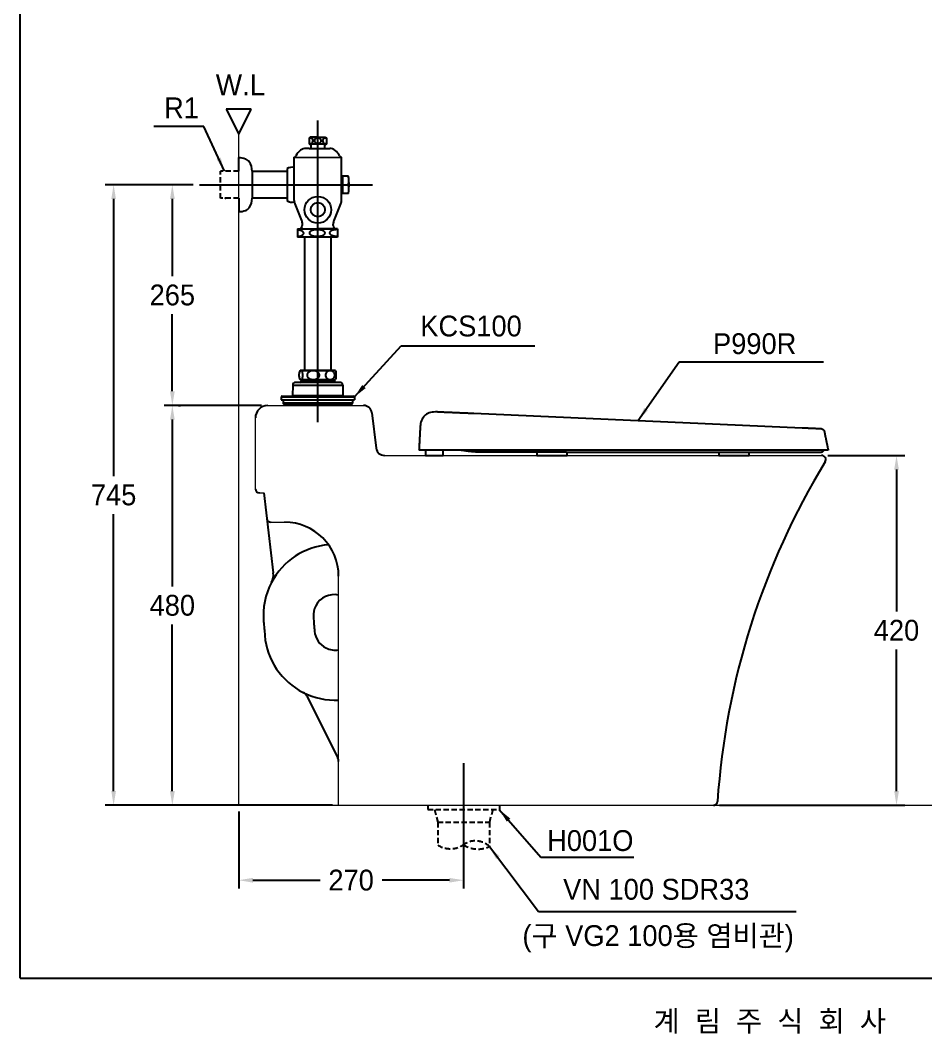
# Model space of a CAD drawing. Header units: millimetres. Extents: x 0 to 1800, y -67 to 2530.
# Drawn here: x 0 to 1087, y -67 to 1150 of the extents above; entities that cross this region are included whole.
import ezdxf
from ezdxf.enums import TextEntityAlignment as Align
from ezdxf.lldxf.tags import DXFTag

# ---------------------------------------------------------------- set-up
doc = ezdxf.new("R2010")
doc.units = ezdxf.units.MM
doc.linetypes.add('DASHED2', pattern=[9.525, 6.35, -3.175])
for name, color, linetype in [('TEXT', 7, 'Continuous'), ('내부선 및 부속', 4, 'Continuous'), ('도각라인', 7, 'Continuous'), ('외형선', 3, 'Continuous'), ('점선', 6, 'DASHED2'), ('중심선', 1, 'DASHED'), ('치수선', 7, 'Continuous')]:
    doc.layers.add(name, color=color, linetype=linetype)
doc.styles.add('____', font='')
doc.styles.add('타이틀', font='H2GTRM.TTF', dxfattribs={"height": 25})
doc.styles.get('____').set_extended_font_data('굴림')
tags = doc.linetypes.add('DASHDOT', pattern=[70, 31, -13, 13, -13]).pattern_tags.tags
tags[10:11] = [DXFTag(74, 4), DXFTag(75, 0), DXFTag(340, '0'), DXFTag(46, 0.0), DXFTag(50, 0.0), DXFTag(44, 0.0), DXFTag(45, 0.0)]
tags[8:9] = [DXFTag(74, 4), DXFTag(75, 0), DXFTag(340, '0'), DXFTag(46, 0.0), DXFTag(50, 0.0), DXFTag(44, 0.0), DXFTag(45, 0.0)]
tags[6:7] = [DXFTag(74, 4), DXFTag(75, 0), DXFTag(340, '0'), DXFTag(46, 0.0), DXFTag(50, 0.0), DXFTag(44, 0.0), DXFTag(45, 0.0)]
tags[4:5] = [DXFTag(74, 4), DXFTag(75, 0), DXFTag(340, '0'), DXFTag(46, 0.0), DXFTag(50, 0.0), DXFTag(44, 0.0), DXFTag(45, 0.0)]
tags = doc.linetypes.add('DASHED', pattern=[25.72, 12.86, -12.86]).pattern_tags.tags
tags[6:7] = [DXFTag(74, 4), DXFTag(75, 0), DXFTag(340, '0'), DXFTag(46, 0.0), DXFTag(50, 0.0), DXFTag(44, 0.0), DXFTag(45, 0.0)]
tags[4:5] = [DXFTag(74, 4), DXFTag(75, 0), DXFTag(340, '0'), DXFTag(46, 0.0), DXFTag(50, 0.0), DXFTag(44, 0.0), DXFTag(45, 0.0)]
doc.dimstyles.new('MSADIM', dxfattribs={"dimtxt": 33, "dimasz": 17, "dimexe": 10, "dimexo": 7.5, "dimgap": 10, "dimtad": 0, "dimtih": 1, "dimtoh": 1, "dimdec": 0, "dimzin": 1, "dimdsep": 46, "dimtxsty": '____', "dimcen": 11.25, "dimadec": 0, "dimazin": 0, "dimtfac": 1, "dimtdec": 0, "dimtix": 1, "dimtmove": 0, "dimatfit": 3, "dimfxl": 1, "dimtolj": 1, "dimtzin": 1, "dimarcsym": 0})

# ---------------------------------------------------------------- blocks, each defined once
blk = doc.blocks.new('*D5')
at = {"layer": '치수선', "color": 0, "linetype": 'Continuous', "lineweight": -2, "transparency": 16777216}
for p, q in [((289.8, 687.3), (172.6, 687.3)), ((182.6, 670.3), (182.6, 470.1)), ((182.6, 224.3), (182.6, 424.5)), ((374.8, 207.3), (172.6, 207.3))]:
    blk.add_line(p, q, dxfattribs=at)
at = {"layer": '치수선', "color": 0, "linetype": 'Continuous', "transparency": 16777216}
for points in [[(179.8, 670.3), (185.5, 670.3), (182.6, 687.3)], [(179.8, 224.3), (185.5, 224.3), (182.6, 207.3)]]:
    blk.add_solid(points, dxfattribs=at)
at = {"layer": '치수선', "color": 0, "linetype": 'Continuous', "transparency": 16777216, "insert": (182.6, 447.3), "char_height": 25, "attachment_point": 5, "style": '____'}
blk.add_mtext('\\A1;480', dxfattribs=at)
blk = doc.blocks.new('*D6')
at = {"layer": '치수선', "color": 0, "linetype": 'Continuous', "lineweight": -2, "transparency": 16777216}
for p, q in [((969.8, 627.3), (1062.2, 627.3)), ((1052.2, 610.3), (1052.2, 440.1)), ((1052.2, 224.3), (1052.2, 394.5)), ((839.8, 207.3), (1062.2, 207.3))]:
    blk.add_line(p, q, dxfattribs=at)
at = {"layer": '치수선', "color": 0, "linetype": 'Continuous', "transparency": 16777216}
for points in [[(1049.4, 610.3), (1055.1, 610.3), (1052.2, 627.3)], [(1049.4, 224.3), (1055.1, 224.3), (1052.2, 207.3)]]:
    blk.add_solid(points, dxfattribs=at)
at = {"layer": '치수선', "color": 0, "linetype": 'Continuous', "transparency": 16777216, "insert": (1052.2, 417.3), "char_height": 25, "attachment_point": 5, "style": '____'}
blk.add_mtext('\\A1;420', dxfattribs=at)
blk = doc.blocks.new('*D8')
at = {"layer": '치수선', "color": 0, "linetype": 'Continuous', "lineweight": -2, "transparency": 16777216}
for p, q in [((262.3, 199.8), (262.3, 107.4)), ((532.3, 169.8), (532.3, 107.4)), ((279.3, 117.4), (360, 117.4)), ((515.3, 117.4), (434.6, 117.4))]:
    blk.add_line(p, q, dxfattribs=at)
at = {"layer": '치수선', "color": 0, "linetype": 'Continuous', "transparency": 16777216}
for points in [[(279.3, 120.2), (279.3, 114.5), (262.3, 117.4)], [(515.3, 120.2), (515.3, 114.5), (532.3, 117.4)]]:
    blk.add_solid(points, dxfattribs=at)
at = {"layer": '치수선', "color": 0, "linetype": 'Continuous', "transparency": 16777216, "insert": (397.3, 117.4), "char_height": 25, "attachment_point": 5, "style": '____'}
blk.add_mtext('\\A1;270', dxfattribs=at)
blk = doc.blocks.new('*D12')
at = {"layer": '치수선', "color": 0, "linetype": 'Continuous', "lineweight": -2, "transparency": 16777216}
for p, q in [((207.8, 952.3), (172.6, 952.3)), ((182.6, 935.3), (182.6, 842.6)), ((182.6, 704.3), (182.6, 797)), ((190.1, 687.3), (192.6, 687.3))]:
    blk.add_line(p, q, dxfattribs=at)
at = {"layer": '치수선', "color": 0, "linetype": 'Continuous', "transparency": 16777216}
for points in [[(179.8, 935.3), (185.5, 935.3), (182.6, 952.3)], [(179.8, 704.3), (185.5, 704.3), (182.6, 687.3)]]:
    blk.add_solid(points, dxfattribs=at)
at = {"layer": '치수선', "color": 0, "linetype": 'Continuous', "transparency": 16777216, "insert": (182.6, 819.8), "char_height": 25, "attachment_point": 5, "style": '____'}
blk.add_mtext('\\A1;265', dxfattribs=at)
blk = doc.blocks.new('*D13')
at = {"layer": '치수선', "color": 0, "linetype": 'Continuous', "lineweight": -2, "transparency": 16777216}
for p, q in [((175.1, 952.3), (102.1, 952.3)), ((112.1, 935.3), (112.1, 602.6)), ((112.1, 224.3), (112.1, 556.9)), ((175.1, 207.3), (102.1, 207.3))]:
    blk.add_line(p, q, dxfattribs=at)
at = {"layer": '치수선', "color": 0, "linetype": 'Continuous', "transparency": 16777216}
for points in [[(109.3, 935.3), (114.9, 935.3), (112.1, 952.3)], [(109.3, 224.3), (114.9, 224.3), (112.1, 207.3)]]:
    blk.add_solid(points, dxfattribs=at)
at = {"layer": '치수선', "color": 0, "linetype": 'Continuous', "transparency": 16777216, "insert": (112.1, 579.8), "char_height": 25, "attachment_point": 5, "style": '____'}
blk.add_mtext('\\A1;745', dxfattribs=at)

msp = doc.modelspace()

# ---------------------------------------------------------------- linework, layer by layer
at = {"layer": '내부선 및 부속', "linetype": 'Continuous'}
for p, q in [((348.3, 1009.3), (346.9, 1008.5)), ((346.9, 1008.5), (346.9, 1001.4)), ((346.9, 1001.4), (347.7, 1000.8)), ((346.9, 1001.4), (348.4, 1000.3)), ((346.9, 1001.4), (367.7, 1001.4)), ((357.3, 1009.3), (348.3, 1009.3)), ((349.8, 1009.3), (366.3, 1009.3)), ((367.7, 1001.4), (366.1, 1000.3)), ((366.3, 1009.3), (367.7, 1008.5)), ((367.7, 1001.4), (366.8, 1000.8)), ((367.7, 1008.5), (367.7, 1001.4)), ((347, 995.8), (342.8, 995.8)), ((347, 995.8), (367.6, 995.8)), ((367.6, 995.8), (371.7, 995.8)), ((328.8, 985.3), (385.8, 985.1)), ((328.8, 933.3), (328.8, 985.3)), ((385.8, 985.1), (385.6, 985.3)), ((385.8, 933.3), (385.8, 985.3)), ((278.3, 968.5), (278.3, 936)), ((278.3, 968.5), (320.3, 968.5)), ((320.3, 971.3), (320.3, 952.3)), ((387, 962.7), (386.4, 961.5)), ((387, 962.7), (387, 941.9)), ((394, 962.7), (387, 962.7)), ((320.3, 952.3), (320.3, 933.3)), ((394.8, 953), (392.8, 953)), ((392.8, 953), (392.8, 951.5)), ((394.8, 951.5), (392.8, 951.5)), ((387, 941.9), (386.4, 943.1)), ((394, 941.9), (387, 941.9)), ((320.3, 936), (278.3, 936)), ((329.1, 931.4), (337.9, 909.4)), ((385.4, 931.4), (376.6, 909.4)), ((337.3, 900.3), (338.4, 902.2)), ((338.8, 903.7), (338.8, 905)), ((375.8, 903.7), (375.8, 905)), ((375.8, 903.4), (375.8, 903.8)), ((377.3, 900.3), (376, 902.4)), ((332.8, 899.3), (332.8, 889.3)), ((332.8, 899.3), (356.8, 899.3)), ((380.8, 889.3), (332.8, 889.3)), ((336.9, 899.3), (337, 899.3)), ((337.3, 899.3), (337.3, 900.3)), ((341.4, 889.3), (341.4, 729.5)), ((380.8, 899.3), (356.8, 899.3)), ((357, 899.3), (377.6, 899.3)), ((373.1, 889.3), (373.1, 729.5)), ((377.2, 899.3), (377, 899.3)), ((377.2, 899.3), (377.6, 899.3)), ((377.3, 899.3), (377.3, 900.3)), ((380.8, 899.3), (380.8, 889.3)), ((939, 660.2), (544.5, 677.6)), ((970.1, 633.8), (546.5, 633.8)), ((486.8, 627.3), (507.8, 627.3)), ((620.2, 627.3), (656.7, 627.3)), ((655.9, 631.3), (930.3, 631.3)), ((838.8, 627.3), (875.3, 627.3))]:
    msp.add_line(p, q, dxfattribs=at)
at = {"layer": '내부선 및 부속'}
for p, q in [((336.1, 729.2), (336.4, 729.2)), ((336.1, 718.3), (336.4, 718.3)), ((336.6, 729.5), (377.9, 729.5)), ((336.6, 718), (377.9, 718)), ((337.3, 718), (337.3, 716)), ((337.6, 729.2), (349.6, 729.2)), ((337.6, 718.3), (349.6, 718.3)), ((354.1, 729.2), (370.5, 729.2)), ((354.1, 718.3), (370.5, 718.3)), ((373.8, 729.2), (378.4, 729.2)), ((373.8, 718.3), (378.4, 718.3)), ((377.3, 718), (377.3, 716)), ((327.2, 711.5), (327.1, 699)), ((327.2, 711.5), (387.3, 711.5)), ((383.8, 715), (330.7, 715)), ((377.3, 716), (337.3, 716)), ((387.3, 711.5), (387.5, 699)), ((313.3, 697.5), (313.3, 694)), ((313.3, 697.5), (401.2, 697.5)), ((313.3, 694), (401.3, 694)), ((314.3, 698.5), (400.2, 698.5)), ((315.6, 694), (315.5, 690.2)), ((387.5, 699), (327.1, 699)), ((398.9, 694), (399.1, 690.2)), ((401.2, 697.5), (401.3, 694)), ((399.1, 690.2), (315.5, 690.2)), ((398.6, 689.7), (316, 689.7)), ((316.8, 689.7), (316.9, 687.3)), ((397.6, 687.3), (316.9, 687.3)), ((397.7, 689.7), (397.6, 687.3))]:
    msp.add_line(p, q, dxfattribs=at)
at = {"layer": '내부선 및 부속', "linetype": 'Continuous', "lineweight": 18}
for p, q in [((300.9, 547.3), (317.3, 547.3)), ((382.3, 259.9), (382.3, 482.3))]:
    msp.add_line(p, q, dxfattribs=at)
at = {"layer": '내부선 및 부속', "linetype": 'Continuous'}
for radius in [16, 8.5]:
    msp.add_circle((357.3, 922.3), radius, dxfattribs=at)
for centre, radius, start, end in [((348.3, 1005.1), 3.24, 244.0741, 115.9259), ((347, 998.3), 2.5, 270, 54.4756), ((366.2, 1005.1), 3.24, 64.0741, 295.9259), ((367.6, 998.3), 2.5, 125.5244, 270), ((328.4, 988.3), 3, 276.7194, 333.4346), ((348.9, 977.9), 20, 127.8233, 153.2498), ((342.8, 985.8), 10, 90, 127.8233), ((371.7, 985.8), 10, 52.1767, 90), ((365.6, 977.9), 20, 26.7502, 52.1767), ((386.1, 988.3), 3, 206.5654, 263.2806), ((260.8, 954.8), 30, 70.9929, 87.134), ((266.9, 973.9), 10, 37.1965, 68.8073), ((258.3, 968.8), 20, 359.2838, 33.7923), ((326.3, 963.3), 10, 75.6711, 127.05), ((385.3, 962.1), 1.3, 292.6199, 334.4413), ((324.8, 952.3), 70, 4.4244, 8.5378), ((324.8, 952.3), 70, 0.6139, 4.4244), ((324.8, 952.3), 70, 355.5756, 359.3861), ((385.3, 942.5), 1.3, 25.5587, 67.3801), ((324.8, 952.3), 70, 351.4622, 355.5756), ((266.9, 930.7), 10, 291.1927, 322.8035), ((258.3, 935.8), 20, 326.2077, 0.7162), ((326.3, 941.3), 10, 232.95, 285.8888), ((333.8, 933.3), 5, 180, 201.8014), ((380.8, 933.3), 5, 338.1986, 0), ((260.8, 949.8), 30, 272.866, 289.0071), ((326.8, 905), 12, 0, 21.8014), ((335.8, 903.7), 3, 330, 0), ((387.8, 905), 12, 158.1986, 180), ((377.8, 903.4), 2, 180, 210)]:
    msp.add_arc(centre, radius, start, end, dxfattribs=at)
at = {"layer": '내부선 및 부속'}
for centre, radius, start, end in [((336.6, 729), 0.5, 90, 157.6398), ((336.6, 718.5), 0.5, 202.3602, 270), ((377.9, 729), 0.5, 22.3602, 90), ((377.9, 718.5), 0.5, 270, 337.6398), ((330.7, 711.5), 3.5, 90, 179.3055), ((336.3, 716), 1, 270, 0), ((378.3, 716), 1, 180, 270), ((383.8, 711.5), 3.5, 0.6945, 90), ((314.3, 697.5), 1, 90, 179.3634), ((326.6, 699), 0.5, 270, 359.3055), ((388, 699), 0.5, 180.6945, 270), ((400.2, 697.5), 1, 0.6366, 90), ((316, 690.2), 0.5, 178, 270), ((398.6, 690.2), 0.5, 270, 2), ((300.9, 552.3), 5, 186.8428, 270), ((317.3, 482.3), 65, 0, 90), ((376.9, 435.3), 85, 94.5325, 152.3087), ((376.9, 435.3), 25, 77.5476, 152.3087), ((376.9, 435.3), 25, 152.3087, 184.894), ((20219.3, 2134.3), 19940, 184.89395, 184.94259), ((378.3, 418.5), 25, 184.9426, 243.1005), ((378.3, 418.5), 25, 243.1005, 279.0708), ((378.3, 418.5), 85, 243.1005, 272.6577)]:
    msp.add_arc(centre, radius, start, end, dxfattribs=at)
at = {"layer": '내부선 및 부속', "linetype": 'Continuous'}
for points, weights in [([(357.2, 1008.2), (353.1, 1008.2), (353.1, 1005.2)], [1, 0.707106769085, 1]), ([(353.1, 1005.2), (353.1, 1002.1), (357.2, 1002.1)], [1, 0.707106769085, 1]), ([(361.4, 1005.2), (361.4, 1008.2), (357.2, 1008.2)], [1, 0.707106769085, 1]), ([(357.2, 1002.1), (361.4, 1002.1), (361.4, 1005.2)], [1, 0.707106769085, 1]), ([(332.8, 890.2), (340.4, 890.9), (340.4, 894.1)], [0.934149503708, 0.74491161108, 1]), ([(340.4, 894.1), (340.4, 897.2), (333.3, 897.9)], [1, 0.75529140234, 0.919484734535]), ([(356.6, 898.3), (347.2, 898.3), (347.2, 894.4)], [1, 0.707106769085, 1]), ([(347.2, 894.4), (347.2, 890.4), (356.6, 890.4)], [1, 0.707106769085, 1]), ([(366, 894.4), (366, 898.3), (356.6, 898.3)], [1, 0.707106769085, 1]), ([(356.6, 890.4), (366, 890.4), (366, 894.4)], [1, 0.707106769085, 1]), ([(379.9, 898.4), (371.4, 898.1), (371.4, 894.5)], [0.964678823948, 0.725984036922, 1]), ([(371.4, 894.5), (371.4, 890.5), (380.8, 890.5)], [1, 0.707261145115, 0.999691426754]), ([(504.5, 679.3), (502.6, 679.4), (500.6, 679.5)], [1, 0.999995466787, 1]), ([(544.5, 677.6), (524.5, 678.4), (504.5, 679.3)], [1, 0.999999995809, 1]), ([(480.2, 661), (479.5, 647.4), (478.8, 633.8)], [1, 0.99999999674, 1]), ([(480.5, 663.8), (480.3, 662.5), (480.2, 661.1)], [1, 0.999320650007, 1]), ([(962.1, 659.2), (964.9, 659.1), (965.4, 656.4)], [1, 0.778958504917, 1]), ([(482.3, 633.8), (480.5, 633.8), (478.8, 633.8)], [1, 0.999999997672, 1]), ([(964.1, 633.3), (964.1, 631.3), (962.1, 631.3)], [1, 0.707106781521, 1]), ([(964, 633.8), (964.1, 633.6), (964.1, 633.3)], [1, 0.991444861512, 1]), ([(551.8, 631.3), (544.9, 631.3), (538, 632.3)], [1, 0.997681786771, 1])]:
    msp.add_rational_spline(points, weights, degree=2, dxfattribs=at)
at = {"layer": '내부선 및 부속'}
for points, knots in [([(335.5, 720.1), (335.4, 720.6), (335.1, 721.8), (335, 723.7), (335.1, 725.6), (335.4, 726.9), (335.5, 727.4)], [0, 0, 0, 0, 0.22782, 0.499997, 0.77219, 1, 1, 1, 1]), ([(336.1, 729.2), (336.1, 729), (335.8, 728.4), (335.6, 727.9), (335.5, 727.4)], [0, 0, 0, 0, 0.254027, 1, 1, 1, 1]), ([(335.5, 727.4), (335.6, 727.7), (335.8, 728.2), (336.1, 728.8), (336.2, 729), (336.3, 729.1)], [0, 0, 0, 0, 0.573123, 0.803858, 1, 1, 1, 1]), ([(335.5, 720.1), (335.6, 719.9), (335.7, 719.3), (336, 718.7), (336.1, 718.3)], [0, 0, 0, 0, 0.246308, 1, 1, 1, 1]), ([(336.3, 718.4), (336.2, 718.5), (336.1, 718.7), (335.8, 719.3), (335.6, 719.7), (335.5, 720.1)], [0, 0, 0, 0, 0.196146, 0.426878, 1, 1, 1, 1]), ([(336.3, 729.1), (336.3, 729.1), (336.3, 729.1), (336.3, 729.1), (336.4, 729.2)], [0, 0, 0, 0, 0.25775, 1, 1, 1, 1]), ([(336.4, 718.3), (336.4, 718.3), (336.3, 718.3), (336.3, 718.4), (336.3, 718.4)], [0, 0, 0, 0, 0.242386, 1, 1, 1, 1]), ([(336.4, 729.2), (336.4, 729.3), (336.7, 729.3), (337, 729.4), (337.3, 729.3), (337.5, 729.3), (337.6, 729.2)], [0, 0, 0, 0, 0.262199, 0.5, 0.737801, 1, 1, 1, 1]), ([(337.6, 718.3), (337.5, 718.2), (337.3, 718.1), (337, 718.1), (336.7, 718.1), (336.4, 718.2), (336.4, 718.3)], [0, 0, 0, 0, 0.262199, 0.5, 0.737801, 1, 1, 1, 1]), ([(337.6, 729.2), (337.7, 729), (338, 728.7), (338.1, 728.3), (338.2, 728.1)], [0, 0, 0, 0, 0.435949, 1, 1, 1, 1]), ([(338.2, 728.1), (338.4, 727.7), (338.6, 726.9), (338.8, 725.5), (338.9, 724), (338.9, 722.4), (338.7, 721), (338.4, 719.8), (338.1, 719), (337.8, 718.6), (337.7, 718.4), (337.6, 718.3)], [0, 0, 0, 0, 0.111596, 0.24947, 0.407177, 0.56844, 0.7146, 0.835755, 0.930172, 0.967952, 1, 1, 1, 1]), ([(349.6, 718.3), (348.9, 718.5), (347.7, 719), (346.4, 719.9), (345.6, 720.9), (345.1, 721.8), (344.8, 722.7), (344.7, 723.7), (344.8, 724.7), (345.1, 725.7), (345.6, 726.5), (346.4, 727.5), (347.7, 728.5), (348.9, 729), (349.6, 729.2)], [0, 0, 0, 0, 0.123247, 0.247361, 0.310061, 0.373108, 0.436462, 0.5, 0.563539, 0.626894, 0.689943, 0.752643, 0.876759, 1, 1, 1, 1]), ([(349.6, 729.2), (349.7, 729.2), (349.8, 729.2), (350.2, 729.3), (350.7, 729.3), (351.3, 729.4), (351.8, 729.4), (352.4, 729.4), (353, 729.3), (353.4, 729.3), (353.8, 729.2), (354, 729.2), (354.1, 729.2)], [0, 0, 0, 0, 0.062559, 0.12508, 0.250065, 0.375035, 0.5, 0.624966, 0.749935, 0.87492, 0.937441, 1, 1, 1, 1]), ([(354.1, 718.3), (354, 718.3), (353.8, 718.2), (353.4, 718.2), (353, 718.1), (352.4, 718.1), (351.8, 718.1), (351.3, 718.1), (350.7, 718.1), (350.2, 718.2), (349.8, 718.2), (349.7, 718.3), (349.6, 718.3)], [0, 0, 0, 0, 0.062559, 0.12508, 0.250065, 0.375035, 0.5, 0.624965, 0.749935, 0.87492, 0.937442, 1, 1, 1, 1]), ([(354.1, 729.2), (354.7, 729), (355.9, 728.5), (357.2, 727.5), (358.1, 726.5), (358.5, 725.7), (358.9, 724.7), (359, 723.7), (358.9, 722.7), (358.5, 721.8), (358.1, 720.9), (357.2, 719.9), (355.9, 719), (354.7, 718.5), (354.1, 718.3)], [0, 0, 0, 0, 0.123276, 0.247388, 0.310077, 0.37311, 0.436457, 0.499999, 0.563544, 0.626897, 0.689931, 0.752615, 0.876724, 1, 1, 1, 1]), ([(370.5, 718.3), (370, 718.5), (369.3, 718.9), (368.5, 719.6), (367.8, 720.4), (367.1, 721.8), (366.8, 723.7), (367.1, 725.6), (367.8, 727), (368.5, 727.9), (369.3, 728.6), (370, 729), (370.5, 729.2)], [0, 0, 0, 0, 0.108635, 0.166542, 0.227368, 0.358414, 0.500001, 0.641587, 0.772633, 0.833459, 0.891366, 1, 1, 1, 1]), ([(370.5, 729.2), (370.5, 729.2), (370.7, 729.2), (370.9, 729.3), (371.3, 729.3), (371.7, 729.4), (372.1, 729.4), (372.5, 729.4), (372.9, 729.3), (373.3, 729.3), (373.6, 729.2), (373.7, 729.2), (373.8, 729.2)], [0, 0, 0, 0, 0.063494, 0.12628, 0.251103, 0.3756, 0.5, 0.6244, 0.748896, 0.87372, 0.936506, 1, 1, 1, 1]), ([(373.8, 718.3), (373.7, 718.3), (373.6, 718.2), (373.3, 718.2), (372.9, 718.1), (372.5, 718.1), (372.1, 718.1), (371.7, 718.1), (371.3, 718.1), (370.9, 718.2), (370.7, 718.2), (370.5, 718.3), (370.5, 718.3)], [0, 0, 0, 0, 0.063494, 0.12628, 0.251104, 0.3756, 0.5, 0.6244, 0.748897, 0.87372, 0.936506, 1, 1, 1, 1]), ([(373.8, 729.2), (374.3, 729), (375.3, 728.4), (376, 727.5), (376.3, 727)], [0, 0, 0, 0, 0.476353, 1, 1, 1, 1]), ([(376.3, 727), (376.6, 726.7), (377, 725.8), (377.3, 724.5), (377.3, 723.1), (377, 721.7), (376.4, 720.5), (375.7, 719.5), (374.8, 718.8), (374.1, 718.4), (373.8, 718.3)], [0, 0, 0, 0, 0.127441, 0.263144, 0.402472, 0.538495, 0.666392, 0.78507, 0.895641, 1, 1, 1, 1]), ([(378.4, 729.2), (378.5, 729), (378.7, 728.4), (378.9, 727.9), (379, 727.4)], [0, 0, 0, 0, 0.254027, 1, 1, 1, 1]), ([(379, 720.1), (379, 719.9), (378.8, 719.3), (378.6, 718.7), (378.4, 718.3)], [0, 0, 0, 0, 0.246308, 1, 1, 1, 1]), ([(379, 720.1), (379.2, 720.6), (379.4, 721.8), (379.5, 723.7), (379.4, 725.6), (379.2, 726.9), (379, 727.4)], [0, 0, 0, 0, 0.22782, 0.499997, 0.77219, 1, 1, 1, 1])]:
    msp.add_open_spline(points, degree=3, knots=knots, dxfattribs=at)
at = {"layer": '내부선 및 부속', "linetype": 'Continuous'}
msp.add_open_spline([(500.6, 679.5), (499.2, 679.5), (496.5, 679.5), (491.6, 678.8), (486.3, 676.4), (481.9, 670.8), (480.8, 666.3), (480.5, 663.8)], degree=3, knots=[0, 0, 0, 0, 0.146093, 0.279997, 0.515438, 0.744272, 1, 1, 1, 1], dxfattribs=at)
for points, degree in [([(961, 659.2), (950, 659.7), (939, 660.2)], 2), ([(962.1, 659.2), (961.9, 659.2), (961.6, 659.2), (961.4, 659.2), (961.2, 659.2), (961, 659.2)], 5), ([(965.4, 656.4), (967.7, 645.1), (970.1, 633.8)], 2), ([(546.5, 633.8), (514.4, 633.8), (482.3, 633.8)], 2), ([(486.8, 633.8), (486.8, 630.5), (486.8, 627.3)], 2), ([(507.8, 627.3), (507.8, 630.5), (507.8, 633.8)], 2), ([(538, 632.3), (532.9, 633), (527.8, 633.8)], 2), ([(655.9, 631.3), (604, 631.3), (552.2, 631.3)], 2), ([(620.2, 631.3), (620.2, 629.3), (620.2, 627.3)], 2), ([(656.7, 627.3), (656.7, 629.3), (656.7, 631.3)], 2), ([(838.8, 631.3), (838.8, 629.3), (838.8, 627.3)], 2), ([(875.3, 627.3), (875.3, 629.3), (875.3, 631.3)], 2), ([(930.3, 631.3), (946.2, 631.3), (962.1, 631.3)], 2)]:
    msp.add_open_spline(points, degree=degree, dxfattribs=at)
at = {"layer": '도각라인', "color": 7}
for q in [(0, 2530), (1800, 0)]:
    msp.add_line((0, 0), q, dxfattribs=at)
at = {"layer": '외형선', "linetype": 'Continuous'}
for p, q in [((277.3, 1043), (247.3, 1043)), ((247.3, 1043), (262.3, 1013)), ((262.3, 1013), (277.3, 1043)), ((262.3, 968.5), (262.3, 984.8)), ((262.3, 936), (262.3, 919.8))]:
    msp.add_line(p, q, dxfattribs=at)
at = {"layer": '외형선', "linetype": 'Continuous', "lineweight": 18}
for p, q in [((262.3, 207.3), (262.3, 1013)), ((297.3, 687.3), (412.3, 687.3)), ((282.3, 587.3), (282.3, 672.3)), ((437.2, 627.3), (962.3, 627.3)), ((287.3, 582.3), (292.3, 582.3)), ((382.3, 207.3), (382.3, 259.9)), ((262.3, 207.3), (1714.4, 207.3))]:
    msp.add_line(p, q, dxfattribs=at)
at = {"layer": '외형선'}
for p, q in [((422.2, 678.5), (427.3, 636.1)), ((292.3, 582.3), (303.8, 486.5)), ((344.3, 338.2), (381.2, 264.4))]:
    msp.add_line(p, q, dxfattribs=at)
for centre, radius, start, end in [((297.3, 672.3), 15, 90, 180), ((412.3, 677.3), 10, 6.9181, 90), ((437.3, 637.3), 10, 186.9181, 270), ((962.3, 622.3), 5, 328.6607, 90.3068), ((1735.2, 151.6), 900, 148.6607, 176.1545), ((287.3, 587.3), 5, 180, 270), ((376.9, 435.3), 85, 152.3087, 184.894), ((283.9, 484.1), 20, 332.3087, 6.8428), ((20219.3, 2134.3), 20000, 184.89395, 184.94259), ((378.3, 418.5), 85, 184.9426, 243.1005), ((335.3, 333.8), 10, 26.5651, 63.1005), ((372.3, 259.9), 10, 0, 26.5651), ((832.3, 212.3), 5, 270, 356.1545)]:
    msp.add_arc(centre, radius, start, end, dxfattribs=at)
at = {"layer": '점선'}
for p, q in [((262.3, 968.5), (240.3, 968.5)), ((240.3, 936), (240.3, 968.5)), ((262.3, 936), (240.3, 936)), ((489.3, 207.2), (489.3, 202.2)), ((575.3, 207.2), (575.3, 202.2)), ((489.3, 202.2), (575.3, 202.2)), ((497.3, 202.2), (501.3, 187.2)), ((567.3, 202.2), (563.3, 187.2)), ((501.3, 187.2), (501.3, 159.7)), ((501.3, 187.2), (563.3, 187.2)), ((563.3, 187.2), (563.3, 157.9))]:
    msp.add_line(p, q, dxfattribs=at)
for centre, radius, start, end in [((516.5, 183.3), 28.1, 237.1476, 305.6288), ((549.7, 186.9), 32.1, 237.1903, 295.1018), ((546.5, 140.2), 24.4, 46.5379, 123.8822)]:
    msp.add_arc(centre, radius, start, end, dxfattribs=at)
msp.add_point((246.4, 936), dxfattribs=at)
at = {"layer": '중심선', "linetype": 'DASHDOT'}
for p, q in [((357.3, 667.3), (357.3, 1029.3)), ((215.3, 952.3), (422.8, 952.3)), ((532.3, 258.1), (532.3, 135.7))]:
    msp.add_line(p, q, dxfattribs=at)
at = {"layer": '치수선', "linetype": 'Continuous'}
for p, q in [((625.3, 145), (736.8, 145)), ((639.5, 80), (931.9, 80))]:
    msp.add_line(p, q, dxfattribs=at)

# ---------------------------------------------------------------- texts
at = {"layer": 'TEXT', "style": '타이틀'}
msp.add_text('P990R', height=25, dxfattribs=at).set_placement((881.9, 761.5), align=Align.MIDDLE_CENTER)
at = {"layer": 'TEXT', "char_height": 25, "attachment_point": 1, "line_spacing_factor": 0.963855, "style": '타이틀'}
for s, insert, width in [('\\fﾱﾼﾸﾲ;W.L', (234.8, 1084.7), 248.993), ('\\A1;KCS100', (480.4, 795.2), 380.447), ('\\A1;VN 100 SDR33', (651.9, 119), 379.657), ('\\A1;(구 VG2 100{\\fGulim|b0|i0|c129|p50;용 염비관)}', (603, 63.4), 379.657)]:
    msp.add_mtext(s, dxfattribs=dict(at, insert=insert, width=width))
at = {"layer": '도각라인', "style": '타이틀'}
msp.add_text('계  림  주  식  회  사', height=25, dxfattribs=at).set_placement((900, -51.7), align=Align.MIDDLE_CENTER)
at = {"layer": '치수선', "linetype": 'Continuous', "style": '타이틀'}
msp.add_text('H001O', height=25, dxfattribs=at).set_placement((684.5, 165), align=Align.MIDDLE_CENTER)
at = {"layer": '치수선', "linetype": 'Continuous', "insert": (172.7, 1057.1), "char_height": 25, "width": 248.993, "attachment_point": 1, "line_spacing_factor": 0.963855, "style": '타이틀'}
msp.add_mtext('\\A1;R1', dxfattribs=at)

# ---------------------------------------------------------------- dimensions: what is measured, and where the dimension line sits
at = {"layer": '치수선', "linetype": 'Continuous'}
for base, p1, p2, picture, middle in [((112.1, 207.3), (182.6, 952.3), (182.6, 207.3), '*D13', (112.1, 579.8)), ((182.6, 687.3), (215.3, 952.3), (182.6, 687.3), '*D12', (182.6, 819.8)), ((182.6, 207.3), (297.3, 687.3), (382.3, 207.3), '*D5', (182.6, 447.3)), ((1052.2, 207.3), (962.3, 627.3), (832.3, 207.3), '*D6', (1052.2, 417.3))]:
    dim = msp.add_linear_dim(base=base, p1=p1, p2=p2, angle=90, dimstyle='MSADIM', override={"dimtxt": 25}, dxfattribs=at)
    dim.commit()
    dim.dimension.update_dxf_attribs({"geometry": picture, "text_midpoint": middle})
dim = msp.add_linear_dim(base=(262.3, 117.4), p1=(532.3, 177.3), p2=(262.3, 207.3), dimstyle='MSADIM', override={"dimtxt": 25}, dxfattribs=at)
dim.commit()
dim.dimension.update_dxf_attribs({"geometry": '*D8', "text_midpoint": (397.3, 117.4)})

# ---------------------------------------------------------------- leaders
for points in [[(245.3, 968.5), (220.5, 1022.2), (160.4, 1022.2)], [(401.2, 697.5), (457.5, 758.8), (617.7, 758.8)], [(741.7, 668.9), (791.1, 739.7), (964.4, 739.7)], [(575.2, 202.3), (625.3, 145)]]:
    msp.add_leader(points, dimstyle='MSADIM', override={"dimtxt": 25}, dxfattribs=at)
at = {"layer": '치수선', "linetype": 'Continuous', "annotation_type": 0, "has_hookline": 1, "hookline_direction": 0}
msp.add_leader([(563.3, 157.9), (622.5, 80), (639.5, 80)], dimstyle='MSADIM', override={"dimtxt": 25}, dxfattribs=at)

doc.saveas('drawing.dxf')
